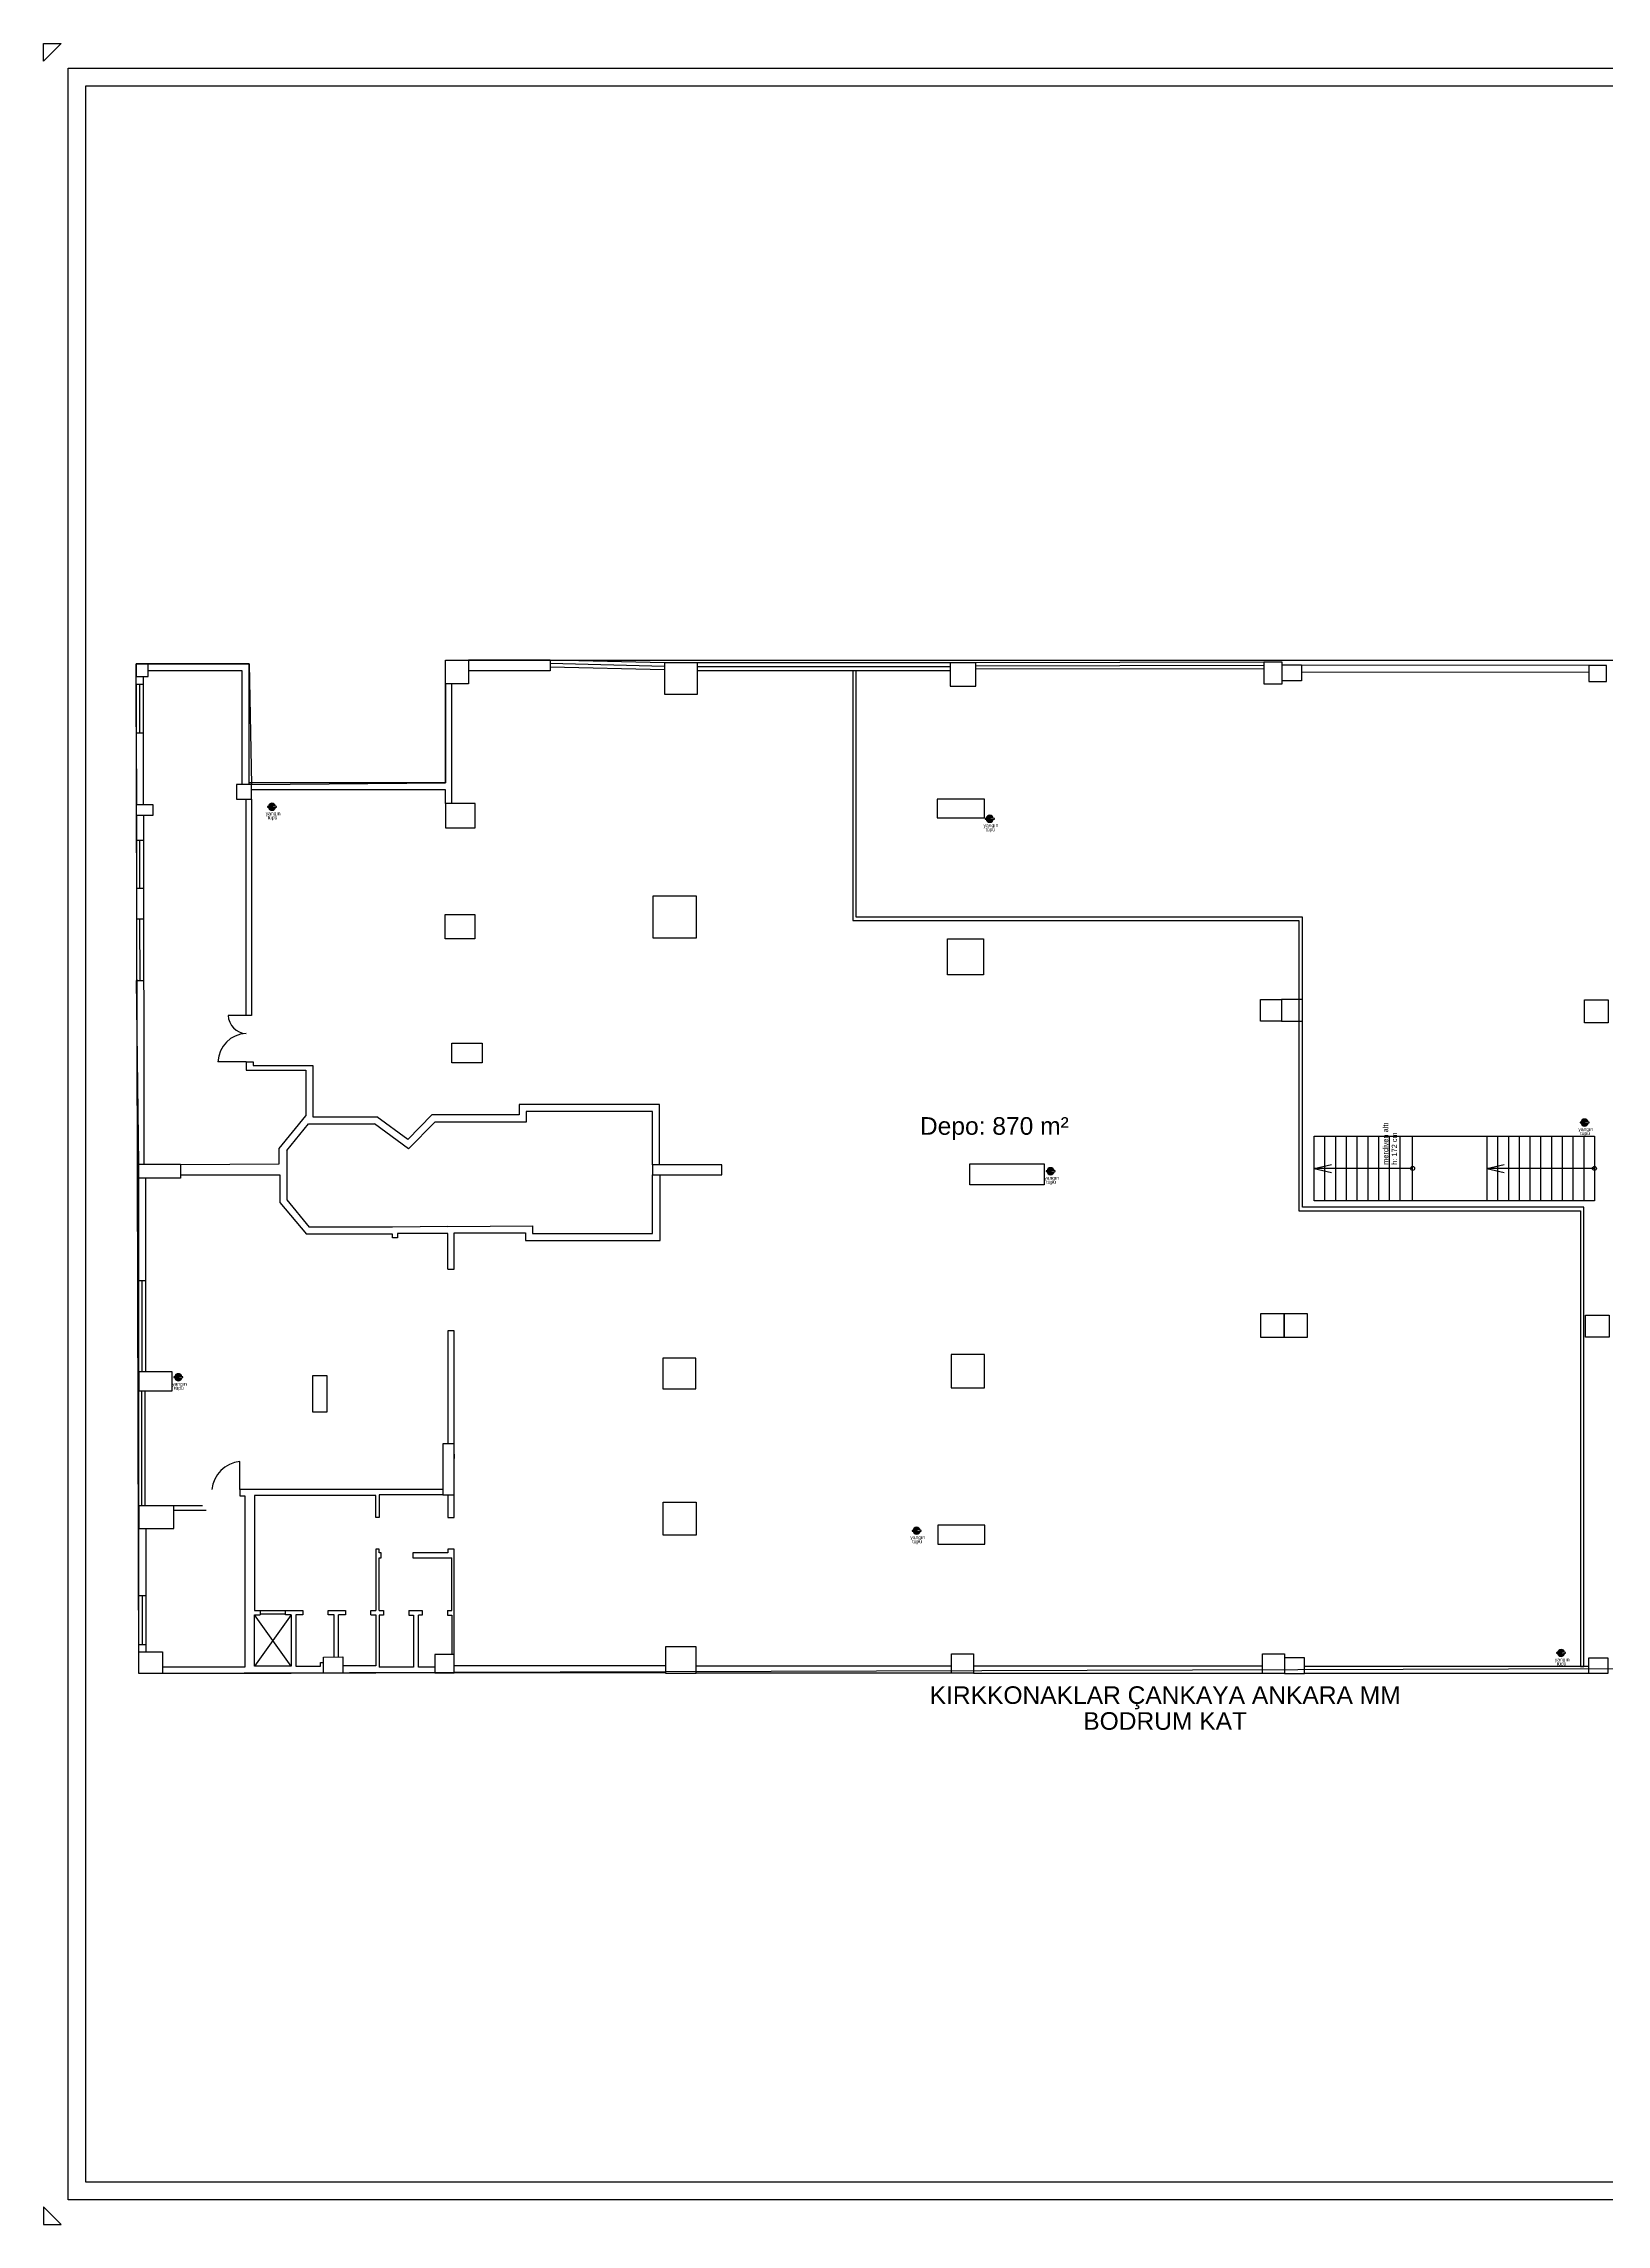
# Model space of a CAD drawing. Extents: x 2698 to 184165, y 3805 to 33846.
# Drawn here: x 153049 to 157492, y 27646 to 33846 of the extents above; entities that cross this region are included whole.
import ezdxf
from ezdxf.enums import TextEntityAlignment as Align

# ---------------------------------------------------------------- set-up
doc = ezdxf.new("R2010")
doc.units = 0
doc.header["$LTSCALE"] = 2
doc.layers.get('0').update_dxf_attribs({"color": 252, "linetype": 'CONTINUOUS'})
doc.layers.add('_Cizim', color=252, linetype='CONTINUOUS', lineweight=18)
for name, color, linetype in [('_MCA-0-ANTET', 2, 'CONTINUOUS'), ('Alçıpan', 252, 'CONTINUOUS'), ('Dograma', 252, 'CONTINUOUS'), ('Duvar', 25, 'CONTINUOUS'), ('KAPI', 252, 'CONTINUOUS'), ('Kolon', 52, 'CONTINUOUS'), ('Merdiven & Saft', 252, 'CONTINUOUS'), ('mjet yazı', 252, 'CONTINUOUS'), ('Planogram', 252, 'CONTINUOUS')]:
    doc.layers.add(name, color=color, linetype=linetype)
doc.styles.add('antet 2', font='arial.ttf')
doc.styles.get("Standard").update_dxf_attribs({"font": 'arial.ttf'})
doc.styles.add('Text Of Place', font='swissl.ttf', dxfattribs={"height": 50})

# ---------------------------------------------------------------- blocks, each defined once
blk = doc.blocks.new('*U240')
at = {"layer": '_MCA-0-ANTET', "color": 7}
for p, q in [((50, 6200), (0, 6150)), ((0, 6200), (50, 6200)), ((0, 6150), (0, 6200)), ((7755.8, 6150), (7705.8, 6200)), ((7705.8, 6200), (7755.8, 6200)), ((7755.8, 6200), (7755.8, 6150)), ((50, 0), (0, 50)), ((0, 50), (0, 0)), ((0, 0), (50, 0)), ((7755.8, 50), (7705.8, 0)), ((7705.8, 0), (7755.8, 0)), ((7755.8, 0), (7755.8, 50))]:
    blk.add_line(p, q, dxfattribs=at)
at = {"layer": '_MCA-0-ANTET', "color": 6}
blk.add_lwpolyline([(70, 70), (70, 6130), (7685.8, 6130), (7685.8, 70)], close=True, dxfattribs=at)
at = {"layer": '_MCA-0-ANTET', "color": 5}
blk.add_lwpolyline([(120, 120), (120, 6080), (7635.8, 6080), (7635.8, 120)], close=True, dxfattribs=at)
blk = doc.blocks.new('yangın tüpü')
blk.add_lwpolyline([(-1.7, 11), (-12, 11, 0.414214), (-13, 10), (-13, 10, 0.414214), (-12, 9), (-1.7, 9)], format="xyb")
for points in [[(0, 12), (0, 8), (13, 9), (13, 11), (0, 12)], [(0, 9), (0, 11)]]:
    blk.add_lwpolyline(points)
for radius, start, end in [(10, 7.10381, 174.26083), (10, 185.73917, 352.89619), (9, 8.40242, 173.62063), (9, 186.37937, 351.59758), (8, 187.18076, 349.96476), (7, 12.15253, 171.78679), (7, 188.21321, 347.84747), (5, 19.10584, 168.46304), (5, 191.53696, 340.89416), (2, 81.20259, 278.79741)]:
    blk.add_arc((0, 10), radius, start, end)
at = {"layer": 'Planogram'}
for tag, p, height in [('KILITLI', (-1.7, 16), 0.1), ('ALAN', (-1.7, 15), 0.5), ('TIP', (-1.7, 14), 0.5), ('ALT_TIP', (-1.7, 13), 0.5), ('TANIM', (-1.7, 12), 0.5), ('ALT_TANIM', (-1.7, 11), 0.5), ('KAPAK', (-1.7, 10), 0.5), ('YAPI', (-1.7, 9), 0.5), ('KULLANIM_SEKLI', (-1.7, 8), 0.5), ('KULLANIM', (-1.7, 7), 0.5), ('DERINLIK', (-1.7, 6), 0.5), ('UZUNLUK', (-1.7, 5), 0.5), ('YUKSEKLIK', (-1.7, 4), 0.5)]:
    blk.add_attdef(tag, p, '', height=height, dxfattribs=at)

msp = doc.modelspace()

# ---------------------------------------------------------------- linework, layer by layer
msp.add_lwpolyline([(156905.9, 30556), (156905.9, 30740), (157457.9, 30740), (157457.9, 30556)], close=True)
at = {"layer": '_Cizim'}
msp.add_line((156905.9, 30556), (156905.9, 30740), dxfattribs=at)
at = {"layer": 'Alçıpan'}
msp.add_lwpolyline([(157417.9, 29232), (157427.9, 29232), (157427.9, 30537.6), (157327.9, 30537.6), (157227.9, 30537.6), (157027.9, 30537.6), (156827.9, 30537.6), (156627.9, 30537.6), (156627.9, 31362.5), (155359.4, 31362.5), (155359.4, 32062.5), (155349.4, 32062.5), (155349.4, 31352.5), (156617.9, 31352.5), (156617.9, 30527.6), (156827.9, 30527.6), (157027.9, 30527.6), (157227.9, 30527.6), (157327.9, 30527.6), (157417.9, 30527.6)], close=True, dxfattribs=at)
at = {"layer": 'Dograma'}
for p, q in [((154813.8, 32075.5), (154488.8, 32083.5)), ((155625.8, 32074), (154907.8, 32074)), ((156518.3, 32077.8), (155699.3, 32076.3)), ((153322.3, 31886), (153322.3, 32024)), ((153322.8, 31444.5), (153322.8, 31581.5)), ((153323.5, 31182), (153322.8, 31358)), ((153329.4, 30069.5), (153329.4, 30329.5)), ((153328.4, 29689), (153328.4, 30016)), ((153330.2, 29294.5), (153330.2, 29433.5))]:
    msp.add_line(p, q, dxfattribs=at)
at = {"layer": 'Duvar'}
for p, q in [((153633.3, 32082.5), (153346.3, 32082.5)), ((153613.3, 32062.5), (153346.3, 32062.5)), ((153613.3, 31739.5), (153613.3, 32062.5)), ((153633.3, 31739.5), (153633.3, 32082.5)), ((154488.8, 32093.5), (154256.8, 32093.5)), ((154488.8, 32062.5), (154256.8, 32062.5)), ((154813.8, 32085.5), (154488.8, 32093.5)), ((154488.8, 32093.5), (154488.8, 32062.5)), ((154813.8, 32065.5), (154488.8, 32073.5)), ((155625.8, 32085.5), (154907.8, 32085.5)), ((155625.8, 32062.5), (154907.8, 32062.5)), ((156518.3, 32087), (155699.3, 32085.5)), ((156518.3, 32068.5), (155699.3, 32067)), ((156624.8, 32079.5), (157441.8, 32078.5)), ((156624.8, 32059.5), (157441.8, 32058.5)), ((153312.3, 32024), (153312.3, 32046.5)), ((153332.3, 32024), (153312.3, 32024)), ((153312.3, 32024), (153312.3, 31886)), ((153332.3, 32046.5), (153332.3, 31682.5)), ((154191.8, 32025.5), (154191.8, 31744)), ((154208.8, 32025.5), (154208.8, 31685.5)), ((153312.3, 31886), (153332.3, 31886)), ((153312.3, 31886), (153312.8, 31682.5)), ((154191.8, 31744), (153633.3, 31744)), ((153624.8, 31083), (153624.8, 31697.5)), ((154191.8, 31724), (153639.8, 31724)), ((153639.8, 31697.5), (153639.8, 31083)), ((154191.8, 31685.5), (154191.8, 31724)), ((153332.8, 31651.5), (153312.8, 31651.5)), ((153312.8, 31651.5), (153312.8, 31581.5)), ((153332.8, 31651.5), (153334.2, 30659.5)), ((153312.8, 31581.5), (153332.8, 31581.5)), ((153312.8, 31581.5), (153312.8, 31444.5)), ((153312.8, 31444.5), (153332.8, 31444.5)), ((153312.8, 31444.5), (153312.8, 31358)), ((153312.8, 31358), (153332.8, 31358)), ((153312.8, 31358), (153313.5, 31182)), ((153313.5, 31182), (153333.5, 31182)), ((153319.4, 30660), (153313.5, 31182)), ((153639.8, 31083), (153624.8, 31083)), ((153624.8, 30951.5), (153644.8, 30951.5)), ((153624.8, 30951.5), (153624.8, 30927.5)), ((153644.8, 30951.5), (153644.8, 30940.5)), ((153644.8, 30940.5), (153814.8, 30940.5)), ((153814.8, 30940.5), (153814.8, 30794.5)), ((153624.8, 30927.5), (153794.8, 30927.5)), ((153794.8, 30927.5), (153794.8, 30797.5)), ((154799.9, 30830), (154400.9, 30830)), ((154400.9, 30830), (154400.9, 30800)), ((154799.9, 30658), (154799.9, 30830)), ((153719.2, 30704.3), (153794.8, 30797.5)), ((153740.4, 30698.7), (153801.9, 30774.5)), ((153801.9, 30774.5), (153989.7, 30774.5)), ((153814.8, 30794.5), (153996.3, 30794.5)), ((154086.3, 30703.6), (153989.7, 30774.5)), ((154084.1, 30730), (153996.3, 30794.5)), ((154152.4, 30800), (154084.1, 30730)), ((154160.9, 30780), (154086.3, 30703.6)), ((154400.9, 30800), (154152.4, 30800)), ((154420.9, 30780), (154160.9, 30780)), ((154779.9, 30810), (154420.9, 30810)), ((154420.9, 30810), (154420.9, 30780)), ((154779.9, 30658), (154779.9, 30810)), ((153719.2, 30661.3), (153719.2, 30704.3)), ((153740.4, 30698.7), (153740.4, 30558.7)), ((153438.4, 30659.5), (153719.2, 30661.3)), ((153438.4, 30629.5), (153438.4, 30630)), ((153438.4, 30630), (153720.4, 30630)), ((153720.4, 30630), (153720.4, 30551.5)), ((154779.9, 30463.5), (154779.9, 30629.5)), ((154801.4, 30443.5), (154801.4, 30629.5)), ((153319.4, 30069.5), (153319.4, 30620.5)), ((153339.4, 30069.5), (153339.4, 30620.5)), ((153720.4, 30551.5), (153796.9, 30461)), ((153740.4, 30558.7), (153804.2, 30481)), ((154040.9, 30461), (153796.9, 30461)), ((154040.9, 30481), (153804.2, 30481)), ((154198.4, 30483), (154040.9, 30481)), ((154040.9, 30451), (154040.9, 30461)), ((154055.4, 30451), (154040.9, 30451)), ((154198.4, 30463), (154055.4, 30463)), ((154055.4, 30463), (154055.4, 30451)), ((154198.4, 30483), (154439.4, 30484.5)), ((154198.4, 30362), (154198.4, 30463)), ((154216.4, 30362), (154216.4, 30464.5)), ((154216.4, 30464.5), (154419.4, 30464.5)), ((154419.4, 30464.5), (154419.4, 30443.5)), ((154419.4, 30443.5), (154801.4, 30443.5)), ((154439.4, 30484.5), (154439.4, 30463.5)), ((154439.4, 30463.5), (154779.9, 30463.5)), ((153319.4, 30329.5), (153339.4, 30329.5)), ((154198.4, 30362), (154216.4, 30362)), ((154216.4, 30186), (154198.4, 30186)), ((154198.4, 30186), (154198.4, 29865)), ((154216.4, 29865), (154216.4, 30186)), ((153319.4, 29689), (153319.4, 30016)), ((153337.4, 29689), (153337.4, 30016)), ((154216.4, 29836), (154216.4, 29823)), ((154184.4, 29735), (153607.4, 29735)), ((153607.4, 29735), (153607.4, 29717)), ((153607.4, 29717), (153621.4, 29717)), ((153621.4, 29717), (153621.4, 29230)), ((153993.4, 29718.5), (153648.4, 29718.5)), ((153648.4, 29718.5), (153648.4, 29391.5)), ((154184.4, 29720), (154003.4, 29720)), ((153418.4, 29676.5), (153511.4, 29676.5)), ((153500.4, 29689), (153418.9, 29689)), ((153340.4, 29273.5), (153340.4, 29624.5)), ((154216.4, 29566), (154198.4, 29566)), ((154198.4, 29566), (154198.4, 29555)), ((154209.4, 29391), (154209.4, 29541)), ((154216.4, 29266), (154216.4, 29566)), ((153319.9, 29433.5), (153340.4, 29433.5)), ((153648.4, 29391.5), (153664.4, 29391.5)), ((153664.4, 29391.5), (153664.4, 29378.5)), ((153736.4, 29378.5), (153736.4, 29391.5)), ((153736.4, 29391.5), (153786.4, 29391.5)), ((153786.4, 29391.5), (153786.4, 29378.5)), ((153858.4, 29378.5), (153858.4, 29391.5)), ((153858.4, 29391.5), (153907.4, 29391.5)), ((153907.4, 29391.5), (153907.4, 29378.5)), ((153979.4, 29378.5), (153979.4, 29391.5)), ((153979.4, 29391.5), (153993.4, 29391.5)), ((154003.4, 29391), (154015.4, 29391)), ((154015.4, 29391), (154015.4, 29378)), ((154087.4, 29391), (154087.4, 29378)), ((154087.4, 29391), (154124.9, 29391)), ((154124.9, 29391), (154124.9, 29378)), ((154196.9, 29391), (154196.9, 29378)), ((154196.9, 29391), (154209.4, 29391)), ((153648.4, 29378.5), (153664.4, 29378.5)), ((153752.9, 29378.5), (153736.4, 29378.5)), ((153752.9, 29378.5), (153752.9, 29232.5)), ((153786.4, 29378.5), (153765.9, 29378.5)), ((153765.9, 29378.5), (153765.9, 29232.5)), ((153874.9, 29378.5), (153858.4, 29378.5)), ((153874.9, 29259.4), (153874.9, 29378.5)), ((153887.9, 29259.5), (153887.9, 29378.5)), ((153907.4, 29378.5), (153887.9, 29378.5)), ((153979.4, 29378.5), (153993.4, 29378.5)), ((153993.4, 29378.5), (153993.4, 29233.5)), ((154015.4, 29378), (154003.4, 29378)), ((154003.4, 29378), (154003.4, 29230)), ((154087.4, 29378), (154100.4, 29378)), ((154100.4, 29378), (154100.4, 29230)), ((154114.4, 29230), (154114.4, 29378)), ((154124.9, 29378), (154114.4, 29378)), ((154196.9, 29378), (154209.4, 29378)), ((154209.4, 29378), (154209.4, 29266)), ((153319.9, 29294.5), (153340.4, 29294.5)), ((153621.4, 29230), (153387.4, 29230)), ((153844.9, 29212.9), (153752.9, 29212.5)), ((153765.9, 29232.5), (153835.9, 29232.5)), ((153835.9, 29232.5), (153835.9, 29243.5)), ((153835.9, 29243.5), (153844.9, 29243.5)), ((153993.4, 29233.5), (153899.9, 29233.5)), ((153993.4, 29213.5), (153899.9, 29213.1)), ((154161.4, 29213.6), (153993.4, 29213.5)), ((154100.4, 29230), (154003.4, 29230)), ((154161.4, 29230), (154114.4, 29230)), ((154817.4, 29234), (154216.4, 29234)), ((154817.4, 29214), (154216.4, 29213.7)), ((155629.9, 29233), (154903.9, 29233)), ((155629.9, 29213), (154903.9, 29213)), ((156513.9, 29232.5), (155692.9, 29232.5)), ((156513.9, 29212.5), (155692.9, 29212.5)), ((157441.9, 29232), (156633.9, 29232)), ((157441.9, 29212), (156633.9, 29212))]:
    msp.add_line(p, q, dxfattribs=at)
at = {"layer": 'Duvar', "ltscale": 0.5}
msp.add_lwpolyline([(153633.3, 32082.5), (153639.8, 31739.5), (154191.8, 31744), (154191.8, 32093.5), (157762.4, 32092.6), (157762.4, 31734.5), (158336.9, 31734.5), (158336.9, 31646), (159011.4, 31644.5), (159011.4, 29230.5), (153319.9, 29212.5), (153312.3, 32082.5)], close=True, dxfattribs=at)
at = {"layer": 'Duvar'}
for points in [[(154003.4, 29720), (154003.4, 29656), (153993.4, 29656), (153993.4, 29718.5)], [(154198.4, 29720), (154198.4, 29656), (154216.4, 29656), (154216.4, 29720)], [(153319.9, 29273.5), (153319.9, 29624.5)], [(154003.4, 29391), (154003.4, 29541), (154008.4, 29541), (154008.4, 29555), (154003.4, 29555), (154003.4, 29566), (153993.4, 29566), (153993.4, 29391.5)], [(154198.4, 29555), (154098.4, 29555), (154098.4, 29541), (154209.4, 29541)], [(153752.9, 29232.5), (153648.4, 29232.5), (153648.4, 29378.5)], [(153752.9, 29212.5), (153387.4, 29212.5)]]:
    msp.add_lwpolyline(points, dxfattribs=at)
at = {"layer": 'KAPI'}
for p, q in [((153624.8, 31083), (153573.8, 31083)), ((153624.8, 30951.5), (153544.8, 30951.5)), ((153607.4, 29735), (153607.4, 29815)), ((153664.4, 29391.5), (153736.4, 29391.5)), ((153752.9, 29378.5), (153648.4, 29232.5)), ((153752.9, 29232.5), (153648.4, 29378.5)), ((153664.4, 29381.5), (153736.4, 29381.5))]:
    msp.add_line(p, q, dxfattribs=at)
for centre, radius, start, end in [((153627.3, 31085), 53.5, 182.11754, 267.32348), ((153627.3, 30949), 82.5, 91.7357, 178.2643), ((153616.4, 29726), 89.5, 95.77433, 174.22567)]:
    msp.add_arc(centre, radius, start, end, dxfattribs=at)
at = {"layer": 'Kolon'}
for points in [[(153346.3, 32046.5), (153346.3, 32082.5), (153312.3, 32082.5), (153312.3, 32046.5)], [(154191.8, 32025.5), (154191.8, 32093.5), (154256.8, 32093.5), (154256.8, 32025.5)], [(154907.8, 31996.5), (154907.8, 32085.5), (154813.8, 32085.5), (154813.8, 31996.5)], [(155699.3, 32019), (155699.3, 32085.5), (155625.8, 32085.5), (155625.8, 32019)], [(156570.3, 32026), (156570.3, 32087), (156518.3, 32087), (156518.3, 32026)], [(156570.3, 32034), (156570.3, 32079.5), (156624.8, 32079.5), (156624.8, 32034)], [(157491.7, 32032.5), (157491.7, 32078), (157441.7, 32078), (157441.7, 32032.5)], [(153312.8, 31651.5), (153312.8, 31682.5), (153359.8, 31682.5), (153359.8, 31651.5)], [(153639.8, 31697.5), (153639.8, 31739.5), (153597.8, 31739.5), (153597.8, 31697.5)], [(154191.8, 31616), (154275.8, 31616), (154275.8, 31685.5), (154191.8, 31685.5)], [(155588.9, 31698), (155588.9, 31644.5), (155723.4, 31644.5), (155723.4, 31698)], [(154780.8, 31303.5), (154904.8, 31303.5), (154904.8, 31422.5), (154780.8, 31422.5)], [(154190.8, 31370), (154274.8, 31370), (154274.8, 31300.5), (154190.8, 31300.5)], [(155721.4, 31300.5), (155721.4, 31198), (155618.4, 31198), (155618.4, 31300.5)], [(156568.4, 31128), (156568.4, 31066.5), (156508.9, 31066.5), (156508.9, 31128)], [(156568.4, 31128), (156568.4, 31066.5), (156627.9, 31066.5), (156627.9, 31128)], [(157496.9, 31127), (157496.9, 31062), (157429.9, 31062), (157429.9, 31127)], [(154209.9, 31004.5), (154295.9, 31004.5), (154295.9, 30948.5), (154209.9, 30948.5)], [(153319.4, 30620.5), (153319.4, 30660), (153438.4, 30660), (153438.4, 30620.5)], [(154977.4, 30629.5), (154977.4, 30658), (154779.9, 30658), (154779.9, 30629.5)], [(155893.9, 30661), (155893.9, 30601.5), (155682.4, 30601.5), (155682.4, 30661)], [(156575.4, 30168.5), (156575.4, 30234.5), (156508.9, 30234.5), (156508.9, 30168.5)], [(156575.4, 30234.5), (156575.4, 30168.5), (156641.9, 30168.5), (156641.9, 30234.5)], [(157499.4, 30231), (157499.4, 30168), (157432.4, 30168), (157432.4, 30231)], [(154809.4, 30109), (154809.4, 30021), (154903.4, 30021), (154903.4, 30109)], [(155629.4, 30119), (155629.4, 30024), (155723.9, 30024), (155723.9, 30119)], [(153414.4, 30016), (153414.4, 30069.5), (153319.4, 30069.5), (153319.4, 30016)], [(153814.9, 30059), (153853.9, 30059), (153853.9, 29955), (153814.9, 29955)], [(154216.4, 29720), (154216.4, 29865), (154184.4, 29865), (154184.4, 29720)], [(154904.4, 29699), (154904.4, 29605), (154810.4, 29605), (154810.4, 29699)], [(153418.9, 29624.5), (153418.9, 29689), (153319.9, 29689), (153319.9, 29624.5)], [(155591.4, 29634), (155591.4, 29580), (155724.4, 29580), (155724.4, 29634)], [(153319.9, 29212.5), (153319.9, 29273.5), (153387.4, 29273.5), (153387.4, 29212.5)], [(154216.4, 29213.7), (154216.4, 29266), (154161.4, 29266), (154161.4, 29213.7)], [(154903.9, 29213), (154903.9, 29288), (154817.4, 29288), (154817.4, 29213)], [(155629.9, 29213), (155629.9, 29267.6), (155692.9, 29267.6), (155692.9, 29213)], [(156513.9, 29212.5), (156513.9, 29268.5), (156576.9, 29268.5), (156576.9, 29212.5)], [(156633.9, 29212), (156633.9, 29256.5), (156576.9, 29256.5), (156576.9, 29212)], [(157441.9, 29212), (157441.9, 29257), (157495.4, 29257), (157495.4, 29212)]]:
    msp.add_lwpolyline(points, close=True, dxfattribs=at)
msp.add_lwpolyline([(153844.9, 29212.9), (153844.9, 29259), (153899.9, 29259.5), (153899.9, 29213.1), (153844.9, 29212.9)], dxfattribs=at)
at = {"layer": 'Merdiven & Saft'}
for p, q in [((156661.1, 30556), (156661.1, 30740)), ((156661.1, 30740), (157457.9, 30740)), ((156691.7, 30556), (156691.7, 30740)), ((156722.3, 30556), (156722.3, 30740)), ((156752.9, 30556), (156752.9, 30740)), ((156783.5, 30556), (156783.5, 30740)), ((156814.1, 30556), (156814.1, 30740)), ((156844.7, 30556), (156844.7, 30740)), ((156875.3, 30556), (156875.3, 30740)), ((156940.9, 30556), (156940.9, 30740)), ((157151.9, 30740), (157151.9, 30556)), ((157182.5, 30740), (157182.5, 30556)), ((157213.1, 30740), (157213.1, 30556)), ((157243.7, 30740), (157243.7, 30556)), ((157274.3, 30740), (157274.3, 30556)), ((157304.9, 30740), (157304.9, 30556)), ((157335.5, 30740), (157335.5, 30556)), ((157366.1, 30740), (157366.1, 30556)), ((157396.7, 30740), (157396.7, 30556)), ((157427.3, 30740), (157427.3, 30556)), ((157457.9, 30740), (157457.9, 30556)), ((156661.1, 30648), (156710.7, 30659.1)), ((156940.9, 30648), (156661.1, 30648)), ((156661.1, 30648), (156710.7, 30636.2)), ((157151.9, 30648), (157201.5, 30659.1)), ((157457.9, 30648), (157151.9, 30648)), ((157151.9, 30648), (157201.5, 30636.2)), ((157457.9, 30556), (156661.1, 30556))]:
    msp.add_line(p, q, dxfattribs=at)
for centre in [(156940.9, 30648), (157457.9, 30648)]:
    msp.add_circle(centre, 5.7, dxfattribs=at)

# ---------------------------------------------------------------- block references
for p in [(153698.4, 31666.2), (155738.9, 31632.1), (157429.9, 30768.5), (155911.7, 30630), (153432.2, 30044.5), (155530.9, 29608.1), (157362.9, 29260.5)]:
    msp.add_blockref('yangın tüpü', p).add_auto_attribs({'ALAN': '-', 'KILITLI': 'H', 'YUKSEKLIK': '-', 'UZUNLUK': '-', 'DERINLIK': '-', 'KULLANIM': '-', 'KULLANIM_SEKLI': '-', 'YAPI': '-', 'KAPAK': '-', 'ALT_TANIM': '-', 'TANIM': '-', 'ALT_TIP': 'YANGIN TUPU', 'TIP': 'KARMA UNITELER'})
at = {"layer": '_MCA-0-ANTET'}
msp.add_blockref('*U240', (153049.2, 27645.9), dxfattribs=at)

# ---------------------------------------------------------------- texts
at = {"style": 'Text Of Place'}
for s, p in [('yangın', (153680.6, 31652.3)), ('tüpü', (153686.2, 31640.6)), ('yangın', (155721.1, 31618.3)), ('tüpü', (155726.7, 31606.6)), ('yangın', (157412.1, 30754.6)), ('tüpü', (157417.7, 30742.9)), ('yangın', (155893.9, 30616.1)), ('tüpü', (155899.6, 30604.4)), ('yangın', (153414.4, 30030.6)), ('tüpü', (153420.1, 30018.9)), ('yangın', (155513.1, 29594.3)), ('tüpü', (155518.7, 29582.6)), ('yangın', (157345.1, 29246.6)), ('tüpü', (157350.7, 29234.9))]:
    msp.add_text(s, height=10, dxfattribs=at).set_placement(p)
at = {"insert": (156856.5, 30658.5), "char_height": 15, "attachment_point": 1, "rotation": 90, "style": 'antet 2'}
msp.add_mtext_dynamic_manual_height_columns('merdiven altı h: 172 cm', width=127.124, gutter_width=75, heights=[0], dxfattribs=at)
at = {"layer": 'mjet yazı', "style": 'Text Of Place'}
for s, p in [('Depo: 870 m²', (155751.9, 30743.8)), ('KIRKKONAKLAR ÇANKAYA ANKARA MM', (156237.4, 29125.7)), ('BODRUM KAT', (156237.4, 29052.1))]:
    msp.add_text(s, height=50, dxfattribs=at).set_placement(p, align=Align.CENTER)

doc.saveas('drawing.dxf')
